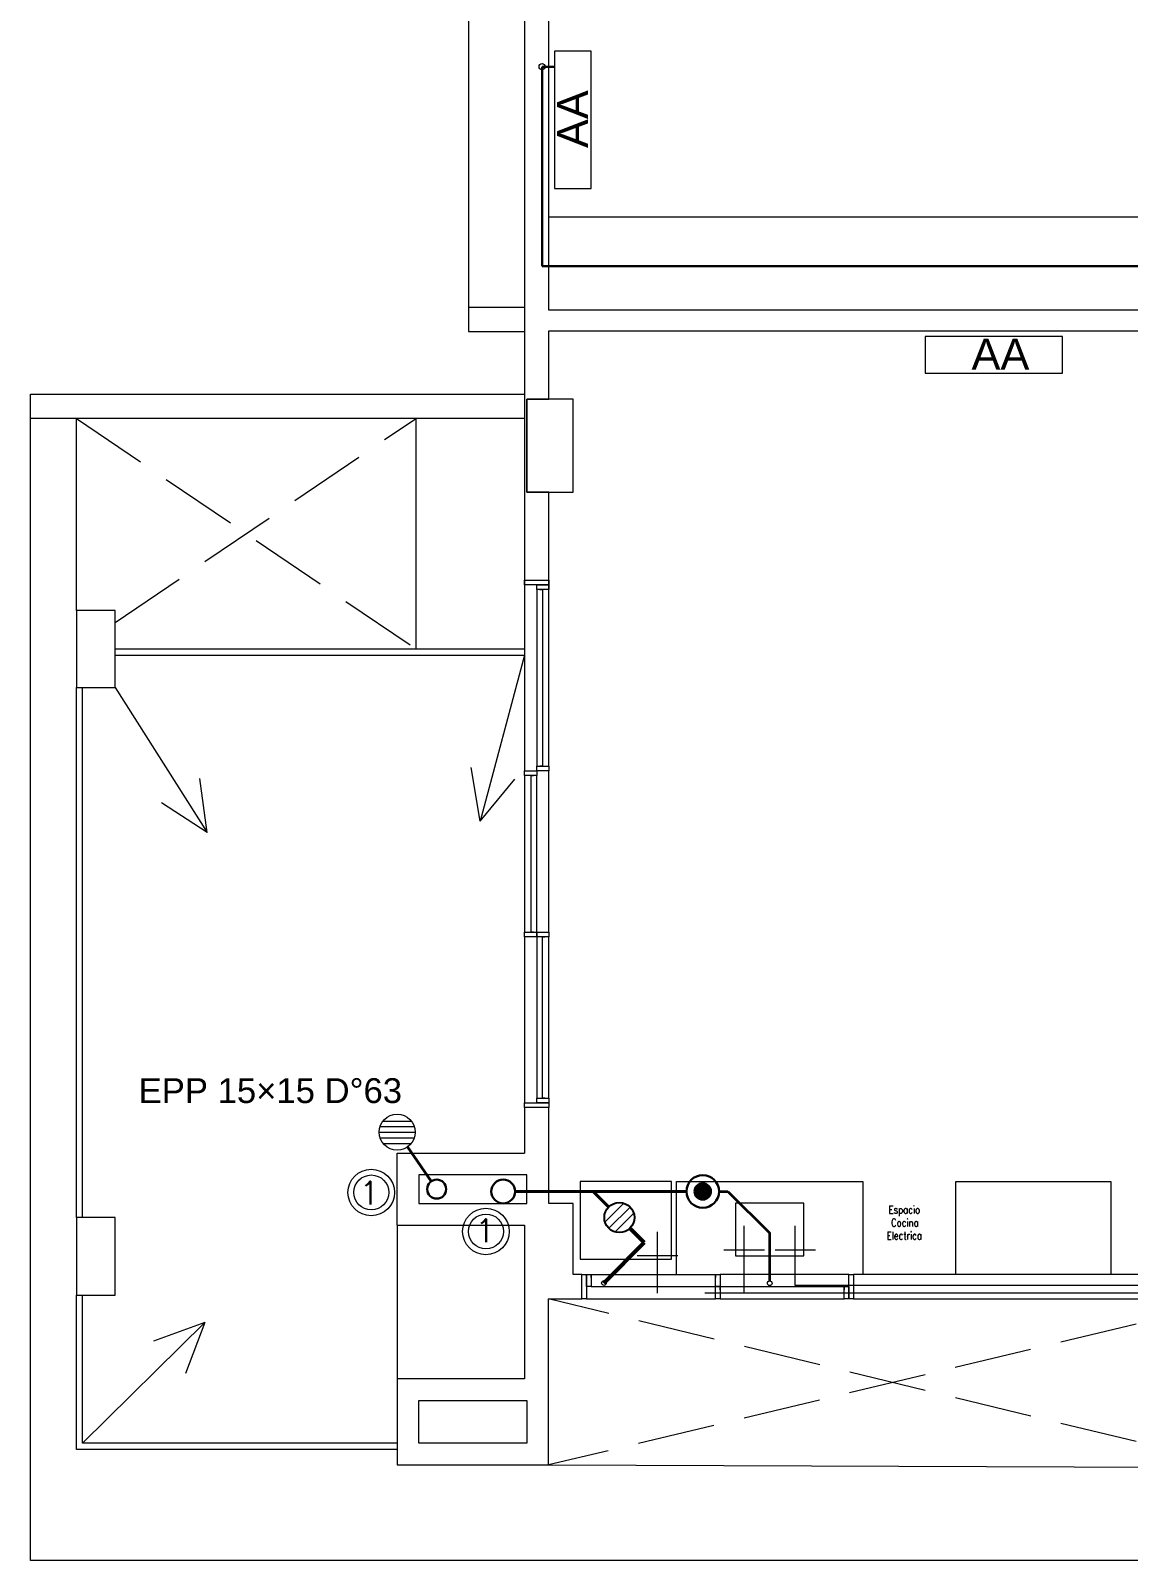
# Model space of a CAD drawing. Header units: millimetres. Extents: x 539 to 842, y -453 to -96.
# Drawn here: x 733.61 to 740.69, y -273.1 to -263.24 of the extents above; entities that cross this region are included whole.
import ezdxf

# ---------------------------------------------------------------- set-up
doc = ezdxf.new("R2010")
doc.units = ezdxf.units.MM
doc.header["$LTSCALE"] = 0.1
for name, pattern in [('ACAD_ISO02W100', [15, 12, -3]), ('CONTINUA', [0]), ('DASHED', [0.7, 0.5, -0.2])]:
    doc.linetypes.add(name, pattern=pattern)
doc.layers.get('0').update_dxf_attribs({"lineweight": 5})
for name, color, linetype, lineweight in [('00-Agua Caliente', 1, 'Continuous', 20), ('00-Agua Fria', 5, 'ACAD_ISO02W100', 20), ('A-Texto Pluvial', 7, 'Continuous', 20), ('Arq-Equipamiento', 250, 'Continuous', 5)]:
    doc.layers.add(name, color=color, linetype=linetype, lineweight=lineweight)
for name, color, linetype in [('00-Pluvial', 40, 'Continuous'), ('00-Secundario', 24, 'Continuous'), ('00-Ventilacion', 3, 'Continuous'), ('Textos', 7, 'Continuous')]:
    doc.layers.add(name, color=color, linetype=linetype)
doc.layers.add('00-Primario', color=7, linetype='Continuous', true_color=0xff2400)
doc.styles.add('Arial', font='arial.ttf', dxfattribs={"height": 0.245883})
doc.styles.add('Romans', font='romans.shx')
doc.styles.add('Romans 1.50', font='romans.shx', dxfattribs={"width": 0.8, "height": 0.15})
doc.styles.get("Standard").update_dxf_attribs({"font": 'arial.ttf'})

# ---------------------------------------------------------------- blocks, each defined once
blk = doc.blocks.new('2-3y4P F')
at = {"color": 8, "lineweight": 18}
for p, q in [((736.4319, -260.6366), (736.4319, -265.0199)), ((736.7939, -262.8916), (736.7939, -267.3172)), ((736.9499, -265.0377), (736.9499, -262.8916)), ((740.8292, -264.4377), (736.9499, -264.4377)), ((736.7939, -265.0199), (736.4319, -265.0199)), ((736.4319, -265.0199), (736.4319, -265.1749)), ((740.8292, -265.0377), (736.9499, -265.0377)), ((736.4319, -265.1749), (736.7939, -265.1749)), ((736.9499, -265.611), (736.9499, -265.1697)), ((736.9499, -265.1697), (740.7992, -265.1697)), ((733.6092, -265.5796), (736.7939, -265.5796)), ((733.6092, -265.7346), (733.6092, -265.5796)), ((736.8089, -265.611), (736.8077, -265.611)), ((736.8077, -265.611), (736.8077, -266.211)), ((736.8077, -266.211), (736.8077, -265.611)), ((736.8077, -265.611), (736.9499, -265.611)), ((736.9339, -265.611), (736.8089, -265.611)), ((736.9349, -265.611), (736.9339, -265.611)), ((736.9474, -265.611), (736.9349, -265.611)), ((736.9484, -265.611), (736.9474, -265.611)), ((736.9499, -265.611), (736.9484, -265.611)), ((737.1077, -265.611), (736.9499, -265.611)), ((737.1077, -266.211), (737.1077, -265.611)), ((736.7939, -265.7346), (733.6092, -265.7346)), ((733.6092, -273.0964), (733.6092, -265.7346)), ((733.9044, -266.9738), (733.9044, -265.7346)), ((736.0939, -267.2213), (736.0939, -265.7346)), ((736.8077, -266.211), (736.8089, -266.211)), ((736.9499, -266.211), (736.8077, -266.211)), ((736.8089, -266.211), (736.9339, -266.211)), ((736.9339, -266.211), (736.9349, -266.211)), ((736.9349, -266.211), (736.9474, -266.211)), ((736.9474, -266.211), (736.9484, -266.211)), ((736.9484, -266.211), (736.9499, -266.211)), ((736.9499, -266.211), (737.1077, -266.211)), ((736.9499, -267.3172), (736.9499, -266.211)), ((736.7939, -266.8071), (736.7939, -266.7771)), ((736.7939, -266.7771), (736.9499, -266.7771)), ((736.9499, -266.8071), (736.7939, -266.8071)), ((736.7939, -266.8071), (736.7939, -268.0071)), ((736.8719, -266.8371), (736.8719, -266.8071)), ((736.8719, -266.8071), (736.9499, -266.8071)), ((736.9499, -266.8371), (736.8719, -266.8371)), ((736.8719, -266.8371), (736.8719, -267.9771)), ((736.8929, -266.8371), (736.9085, -266.8371)), ((736.9085, -266.8371), (736.9085, -267.9771)), ((736.9499, -266.7771), (736.9499, -266.8071)), ((736.9499, -266.8071), (736.9499, -266.8371)), ((736.9499, -267.9771), (736.9499, -266.8371)), ((734.1544, -266.9738), (733.9044, -266.9738)), ((733.9044, -266.9738), (733.9044, -267.4688)), ((734.1544, -267.4688), (734.1544, -266.9738)), ((734.1544, -267.2213), (736.7939, -267.2213)), ((734.1544, -267.2613), (736.7939, -267.2613)), ((733.9044, -267.4688), (734.1544, -267.4688)), ((733.9044, -270.8864), (733.9044, -267.4688)), ((733.9444, -270.8864), (733.9444, -267.4688)), ((736.7939, -268.0371), (736.7939, -268.0071)), ((736.7939, -268.0071), (736.8719, -268.0071)), ((736.8719, -268.0071), (736.8719, -267.9771)), ((736.8719, -267.9771), (736.9499, -267.9771)), ((736.8719, -268.0071), (736.8719, -268.0371)), ((736.9499, -268.0071), (736.8719, -268.0071)), ((736.9085, -267.9771), (736.8929, -267.9771)), ((736.9499, -267.9771), (736.9499, -268.0071)), ((736.9499, -269.0471), (736.9499, -268.0071)), ((736.8719, -268.0371), (736.7939, -268.0371)), ((736.7939, -268.0371), (736.7939, -269.0471)), ((736.8364, -269.0471), (736.8364, -268.0371)), ((736.8364, -268.0371), (736.852, -268.0371)), ((736.8719, -269.0471), (736.8719, -268.0371)), ((736.7939, -269.0771), (736.7939, -269.0471)), ((736.7939, -269.0471), (736.8719, -269.0471)), ((736.8719, -269.0771), (736.7939, -269.0771)), ((736.7939, -269.0771), (736.7939, -270.1471)), ((736.852, -269.0471), (736.8364, -269.0471)), ((736.8719, -269.0471), (736.8719, -269.0771)), ((736.8719, -269.0771), (736.8719, -269.0471)), ((736.8719, -269.0471), (736.9499, -269.0471)), ((736.9499, -269.0771), (736.8719, -269.0771)), ((736.8719, -269.0771), (736.8719, -270.1171)), ((736.9089, -270.1171), (736.9089, -269.0771)), ((736.9089, -269.0771), (736.9237, -269.0771)), ((736.9499, -269.0471), (736.9499, -269.0771)), ((736.9499, -270.1171), (736.9499, -269.0771)), ((736.7939, -270.1771), (736.7939, -270.1471)), ((736.7939, -270.1471), (736.9499, -270.1471)), ((736.7939, -270.1771), (736.7939, -270.4717)), ((736.9499, -270.1771), (736.7939, -270.1771)), ((736.8719, -270.1471), (736.8719, -270.1171)), ((736.8719, -270.1171), (736.9499, -270.1171)), ((736.9499, -270.1471), (736.8719, -270.1471)), ((736.9237, -270.1171), (736.9089, -270.1171)), ((736.9499, -270.1171), (736.9499, -270.1471)), ((736.9499, -270.1471), (736.9499, -270.1771)), ((736.9499, -270.7962), (736.9499, -270.1771)), ((735.9729, -270.4717), (736.7939, -270.4717)), ((735.9729, -270.9348), (735.9729, -270.4717)), ((736.8089, -270.6117), (736.1129, -270.6117)), ((736.1129, -270.6117), (736.1129, -270.7948)), ((736.8089, -270.7948), (736.8089, -270.6117)), ((737.7732, -271.2538), (737.7732, -270.6536)), ((737.7732, -270.6536), (738.9744, -270.6537)), ((738.9744, -270.6537), (738.9744, -271.2538)), ((739.5744, -271.2538), (739.5744, -270.6538)), ((739.5744, -270.6538), (740.5744, -270.6538)), ((740.5744, -270.6538), (740.5744, -271.2538)), ((734.1544, -270.8864), (733.9044, -270.8864)), ((733.9044, -270.8864), (733.9044, -271.3864)), ((734.1544, -271.3864), (734.1544, -270.8864)), ((736.1129, -270.7948), (736.8089, -270.7948)), ((737.1077, -270.7962), (736.9499, -270.7962)), ((737.1077, -271.2538), (737.1077, -270.7962)), ((738.1538, -270.7937), (738.1538, -271.1337)), ((738.5938, -270.7937), (738.1538, -270.7937)), ((738.5938, -271.1337), (738.5938, -270.7937)), ((735.9729, -270.9348), (736.7939, -270.9348)), ((735.9729, -270.9348), (735.9729, -271.9264)), ((736.7939, -270.9348), (736.7939, -271.9264)), ((738.1538, -271.1337), (738.5938, -271.1337)), ((737.1639, -271.2538), (737.1077, -271.2538)), ((737.1639, -271.2538), (737.1939, -271.2538)), ((737.1639, -271.4098), (737.1639, -271.2538)), ((737.1939, -271.2538), (737.1939, -271.4098)), ((737.1939, -271.2538), (737.2239, -271.2538)), ((737.1939, -271.3318), (737.1939, -271.2538)), ((737.2239, -271.2538), (738.0239, -271.2538)), ((737.2239, -271.2738), (737.2239, -271.2538)), ((737.2239, -271.2538), (737.2239, -271.3318)), ((738.0239, -271.2538), (738.0239, -271.2738)), ((738.0239, -271.2538), (738.0539, -271.2538)), ((738.0239, -271.3318), (738.0239, -271.2538)), ((738.8839, -271.2538), (738.0539, -271.2538)), ((738.0539, -271.2538), (738.0539, -271.3318)), ((738.8839, -271.2538), (738.9139, -271.2538)), ((738.8839, -271.4098), (738.8839, -271.2538)), ((741.4739, -271.2538), (738.9139, -271.2538)), ((738.9139, -271.2538), (738.9139, -271.4098)), ((737.2239, -271.3318), (737.1939, -271.3318)), ((737.2239, -271.3318), (738.0239, -271.3318)), ((738.0239, -271.3318), (738.0539, -271.3318)), ((738.0239, -271.4098), (738.0239, -271.3318)), ((738.0539, -271.3318), (738.0239, -271.3318)), ((738.0539, -271.3318), (738.8539, -271.3318)), ((738.0539, -271.3518), (738.0539, -271.3318)), ((738.0539, -271.3318), (738.0539, -271.4098)), ((738.8539, -271.3318), (738.8539, -271.3518)), ((738.8539, -271.3318), (738.8839, -271.3318)), ((738.8539, -271.4098), (738.8539, -271.3318)), ((738.8839, -271.3318), (738.8839, -271.4098)), ((733.9044, -271.3864), (734.1544, -271.3864)), ((733.9044, -272.3814), (733.9044, -271.3864)), ((733.9444, -272.3414), (733.9444, -271.3864)), ((736.9489, -271.4098), (737.1639, -271.4098)), ((736.9489, -272.4814), (736.9489, -271.4098)), ((737.1939, -271.4098), (737.1639, -271.4098)), ((737.1939, -271.4098), (738.0239, -271.4098)), ((738.0539, -271.4098), (738.0239, -271.4098)), ((738.0539, -271.4098), (738.8539, -271.4098)), ((738.8839, -271.4098), (738.8539, -271.4098)), ((738.9139, -271.4098), (738.8839, -271.4098)), ((738.9139, -271.4098), (741.4179, -271.4098)), ((735.9729, -271.9264), (735.9729, -272.4814)), ((736.7939, -271.9264), (735.9729, -271.9264)), ((736.1129, -272.3414), (736.1129, -272.0664)), ((736.1129, -272.0664), (736.8089, -272.0664)), ((736.8089, -272.0664), (736.8089, -272.3414)), ((735.9729, -272.3414), (733.9444, -272.3414)), ((736.8089, -272.3414), (736.1129, -272.3414)), ((735.9729, -272.3814), (733.9044, -272.3814)), ((735.9729, -272.4814), (736.9489, -272.4814)), ((736.9489, -272.4814), (741.4179, -272.4964)), ((745.4371, -273.0964), (733.6092, -273.0964))]:
    blk.add_line(p, q, dxfattribs=at)
at = {"color": 8, "linetype": 'DASHED', "lineweight": 18, "ltscale": 10}
for p, q in [((733.9044, -265.7346), (736.0939, -267.2213)), ((734.1544, -267.0516), (736.0939, -265.7346)), ((741.4179, -271.4098), (736.9489, -272.4814)), ((741.4179, -272.4964), (736.9489, -271.4098))]:
    blk.add_line(p, q, dxfattribs=at)
at = {"color": 8, "lineweight": 18}
blk.add_lwpolyline([(737.7421, -270.6536), (737.1521, -270.6536), (737.1521, -271.1536), (737.7421, -271.1536)], close=True, dxfattribs=at)
at = {"layer": 'Arq-Equipamiento', "color": 8, "linetype": 'CONTINUA', "lineweight": 18}
for points in [[(737.2231, -263.3678), (736.9875, -263.3678), (736.9875, -264.2529), (737.2231, -264.2529)], [(740.2616, -265.2074), (739.3765, -265.2074), (739.3765, -265.443), (740.2616, -265.443)]]:
    blk.add_lwpolyline(points, close=True, dxfattribs=at)
at = {"color": 8, "lineweight": 18, "style": 'Romans 1.50', "width": 0.8}
for s, p in [('Espacio', (739.1403, -270.8608)), ('Electrica', (739.1279, -271.0275)), ('Cocina', (739.1565, -270.9442))]:
    blk.add_text(s, height=0.05, dxfattribs=at).set_placement(p)
at = {"color": 8, "lineweight": 18, "insert": (737.0034, -263.9924), "char_height": 0.2, "attachment_point": 1, "rotation": 90}
blk.add_mtext_dynamic_manual_height_columns('AA', width=1, gutter_width=12.5, heights=[0], dxfattribs=at)
at = {"color": 8, "lineweight": 18, "insert": (740.0482, -265.2205), "char_height": 0.2, "attachment_point": 3}
blk.add_mtext_dynamic_manual_height_columns('AA', width=1, gutter_width=12.5, heights=[0], dxfattribs=at)

msp = doc.modelspace()

# ---------------------------------------------------------------- hatches: boundary and pattern name
at = {"layer": '00-Primario', "lineweight": 100}
msp.add_hatch(color=256, dxfattribs=at).paths.add_polyline_path([(737.8899, -270.7183, -1), (737.9952, -270.7183, -1)])

# ---------------------------------------------------------------- linework, layer by layer
at = {"layer": '00-Agua Caliente', "color": 1, "linetype": 'Continuous', "lineweight": 20}
for p, q in [((738.5394, -271.325), (738.5394, -270.9406)), ((738.6702, -271.0961), (738.4085, -271.0961))]:
    msp.add_line(p, q, dxfattribs=at)
at = {"layer": '00-Agua Caliente', "linetype": 'CONTINUA'}
msp.add_lwpolyline([(742.5785, -267.3871), (742.5785, -268.9878), (741.5135, -268.9878), (741.5135, -271.325), (738.5394, -271.325)], dxfattribs=at)
at = {"layer": '00-Agua Fria', "color": 5, "linetype": 'Continuous', "lineweight": 20}
for p, q in [((737.6503, -271.3728), (737.6503, -270.9787)), ((738.2087, -271.3728), (738.2087, -270.9406)), ((737.7812, -271.1342), (737.5195, -271.1342)), ((738.3396, -271.0961), (738.0778, -271.0961))]:
    msp.add_line(p, q, dxfattribs=at)
at = {"layer": '00-Agua Fria', "ltscale": 3}
msp.add_lwpolyline([(742.6188, -267.4129), (742.6188, -269.0233), (741.5552, -269.0233), (741.5552, -271.3728), (737.6503, -271.3728)], dxfattribs=at)
at = {"layer": '00-Pluvial', "lineweight": 20}
for p, q in [((736.7939, -267.2613), (736.5083, -268.331)), ((734.1544, -267.4688), (734.7474, -268.4038)), ((736.5083, -268.331), (736.4497, -267.985)), ((734.7474, -268.4038), (734.6995, -268.0562)), ((736.5083, -268.331), (736.7314, -268.0602)), ((734.7474, -268.4038), (734.4533, -268.2123)), ((733.9444, -272.3414), (734.7317, -271.5631)), ((734.7317, -271.5631), (734.4023, -271.6838)), ((734.7317, -271.5631), (734.6073, -271.8911))]:
    msp.add_line(p, q, dxfattribs=at)
at = {"layer": '00-Pluvial', "lineweight": 13}
for p, q in [((735.8819, -270.2641), (736.0639, -270.2641)), ((735.8568, -270.3361), (736.0889, -270.3361)), ((735.8626, -270.3001), (736.0832, -270.3001)), ((735.8626, -270.3721), (736.0832, -270.3721)), ((735.8819, -270.4081), (736.0639, -270.4081))]:
    msp.add_line(p, q, dxfattribs=at)
at = {"layer": '00-Pluvial', "lineweight": 40}
msp.add_lwpolyline([(736.039, -270.4315), (736.1924, -270.6529)], dxfattribs=at)
at = {"layer": '00-Pluvial', "lineweight": 20}
for centre, radius in [((735.9729, -270.3361), 0.116), ((735.8054, -270.7247), 0.15), ((735.8054, -270.7247), 0.1127)]:
    msp.add_circle(centre, radius, dxfattribs=at)
at = {"layer": '00-Pluvial', "lineweight": 30}
msp.add_circle((736.2273, -270.7032), 0.0612, dxfattribs=at)
at = {"layer": '00-Primario', "lineweight": 40}
for points in [[(737.8375, -270.7183), (736.7325, -270.7183)], [(737.3364, -270.8184), (737.2364, -270.7183)]]:
    msp.add_lwpolyline(points, dxfattribs=at)
at = {"layer": '00-Primario', "lineweight": 35}
for points in [[(738.0476, -270.7183), (738.1049, -270.7183)], [(738.1049, -270.7183), (738.3741, -270.9875)], [(738.3741, -271.295), (738.3741, -270.9875)]]:
    msp.add_lwpolyline(points, dxfattribs=at)
at = {"layer": '00-Primario', "lineweight": 30}
for centre, radius in [((736.6559, -270.7183), 0.0765), ((737.9426, -270.7183), 0.1051), ((737.9426, -270.7183), 0.0526)]:
    msp.add_circle(centre, radius, dxfattribs=at)
at = {"layer": '00-Primario', "lineweight": 20}
msp.add_circle((736.5446, -270.9762), 0.1127, dxfattribs=at)
at = {"layer": '00-Primario', "linetype": 'Continuous', "lineweight": 20}
msp.add_circle((738.3741, -271.3101), 0.0151, dxfattribs=at)
at = {"layer": '00-Secundario', "lineweight": 15}
for p, q in [((737.433, -270.7941), (737.3127, -270.9144)), ((737.4738, -270.8184), (737.337, -270.9551)), ((737.4981, -270.8591), (737.3778, -270.9794))]:
    msp.add_line(p, q, dxfattribs=at)
at = {"layer": '00-Secundario', "lineweight": 30}
for points in [[(736.9909, -263.4678), (736.9069, -263.4678)], [(736.9069, -263.4678), (736.9069, -264.7544)], [(742.5147, -264.7544), (736.9069, -264.7544)]]:
    msp.add_lwpolyline(points, dxfattribs=at)
at = {"layer": '00-Secundario', "lineweight": 50}
for points in [[(737.4725, -270.955), (737.5654, -271.0475)], [(737.5654, -271.0475), (737.3057, -271.3083)]]:
    msp.add_lwpolyline(points, dxfattribs=at)
at = {"layer": '00-Secundario', "linetype": 'CONTINUA', "lineweight": 20}
msp.add_circle((736.9069, -263.4678), 0.02, dxfattribs=at)
at = {"layer": '00-Secundario', "lineweight": 25}
msp.add_circle((737.4048, -270.8867), 0.0967, dxfattribs=at)
at = {"layer": '00-Secundario', "linetype": 'Continuous', "lineweight": 20}
msp.add_circle((737.3057, -271.3083), 0.0151, dxfattribs=at)
at = {"layer": '00-Ventilacion', "color": 3, "lineweight": 20}
msp.add_circle((736.5446, -270.9762), 0.15, dxfattribs=at)

# ---------------------------------------------------------------- block references
at = {"color": 2, "linetype": 'CONTINUA', "lineweight": 13}
msp.add_blockref('2-3y4P F', (0, 0), dxfattribs=at)

# ---------------------------------------------------------------- texts
at = {"layer": 'A-Texto Pluvial', "style": 'Arial'}
msp.add_text('EPP 15×15 D°63', height=0.16, dxfattribs=at).set_placement((734.3056, -270.1482))
at = {"layer": 'Textos', "style": 'Romans'}
for p in [(735.7288, -270.8024), (736.4752, -271.0455)]:
    msp.add_text('1', height=0.15, rotation=360, dxfattribs=at).set_placement(p)

doc.saveas('drawing.dxf')
